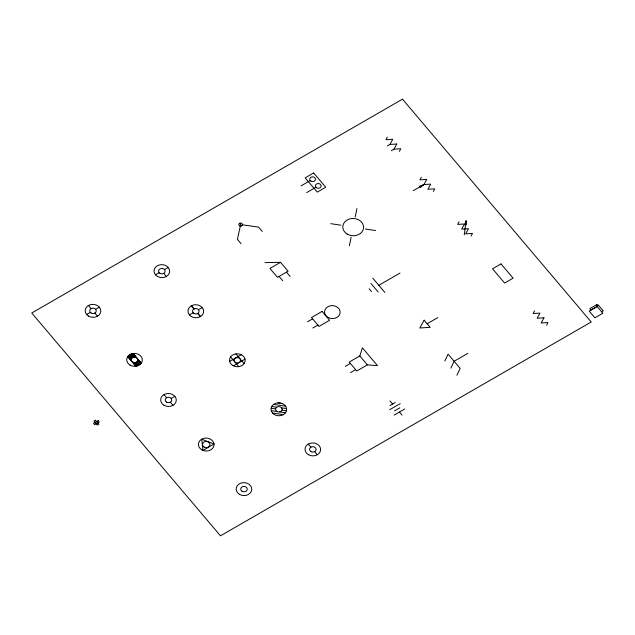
<?xml version="1.0" encoding="UTF-8"?>
<svg xmlns="http://www.w3.org/2000/svg" width="635" height="635" viewBox="0 0 635 635"><rect width="100%" height="100%" fill="white"/><g stroke="black" fill="none" stroke-linecap="round" stroke-linejoin="round"><path stroke-width="0.95" d="M464.264 234.879L466.074 220.829L466.376 224.933L464.756 224.766L466.074 220.829M349.409 245.634L351.099 237.26M355.219 216.956L356.91 208.59M240.316 226.036L237.403 239.339L241.07 243.673M359.823 355.957L362.402 347.837L377.5 365.665L367.371 364.871L356.775 370.983L349.226 362.069L359.823 355.957L367.371 364.871M444.849 360.998L448.08 354.139L460.161 368.403L456.93 375.253M450.89 368.125L454.12 361.275L467.939 353.298M399.399 151.368L400.756 148.725L393.938 149.154L391.287 150.685M433.372 191.476L434.721 188.833L427.903 189.262L430.736 184.126L423.926 184.563L419.481 186.293L420.426 187.412L423.926 184.563L426.744 179.411L419.925 179.84L421.291 177.221M471.114 236.045L472.472 233.402L465.645 233.831L468.479 228.687L461.669 229.124L464.487 223.98L457.668 224.401L459.042 221.782M546.6 325.176L547.957 322.532L541.139 322.961L543.965 317.825M387.326 137.104L385.953 139.724L392.771 139.303L389.946 144.439L387.302 145.979M534.527 310.92L533.154 313.539L539.972 313.111L537.146 318.246L543.973 317.833M393.938 149.154L396.764 144.018M301.022 185.888L310.293 180.538M86.638 314.508L90.345 312.372M95.639 309.316L99.346 307.181M155.488 274.796L159.195 272.661M164.497 269.605L168.204 267.47M306.681 192.572L315.952 187.23M280.535 262.311L269.938 268.422L277.487 277.336L288.084 271.224L280.535 262.311L264.985 262.644M189.413 314.936L193.167 312.769M198.461 309.713L202.216 307.554M413.329 190.667L423.926 184.563M229.672 361.371L241.221 354.703M171.132 398.447L174.839 396.311M307.538 321.762L312.618 318.834M233.442 365.823L244.999 359.164M378.809 285.298L400.002 273.082M312.825 328.001L317.897 325.072M345.281 366.331L350.361 363.403M427.149 323.755L437.745 317.651M350.568 372.57L355.64 369.641M389.993 405.551L395.295 402.495M389.612 409.75L400.209 403.646M394.526 410.901L399.82 407.845M394.144 415.099L404.733 408.988M597.17 306.538L589.224 311.118L594.884 317.81L602.829 313.222L596.527 305.752L598.114 304.84L603.25 310.896L601.663 311.817M389.953 144.455L396.772 144.026M271.756 406.487L276.773 407.186M281.575 407.853L286.591 408.551M242.443 224.806L258.596 227.124L262.255 231.45M330.787 223.655L340.9 225.219M365.419 229.005L375.531 230.569M273.661 404.368L285.663 406.225M271.24 410.615L277.058 411.512M279.67 411.917L285.48 412.814M272.526 412.988L283.337 414.663M271.145 408.154L275.622 408.924M281.996 410.019L286.48 410.789M277.884 402.844L282.623 403.669M200.533 316.54L197.763 313.436L200.485 316.563M372.777 278.17L384.85 292.433M370.951 283.464L378.198 292.021M369.133 288.758L371.546 291.616M286.488 272.145L290.108 276.416M239.585 223.298L241.705 225.798M390.001 400.907L392.644 404.027M399.439 412.044L402.082 415.163M279.075 276.423L282.694 280.694M235.863 353.878L244.102 363.601M163.735 273.36L166.378 276.479M194.04 308.951L191.365 305.792L193.993 308.975M308.292 444.048L310.936 447.167M314.706 451.628L317.349 454.747M230.569 356.933L238.8 366.657M133.04 353.481L141.28 363.204M88.463 305.498L91.107 308.618M94.877 313.071L97.52 316.19M163.949 394.629L166.592 397.748M170.37 402.201L173.014 405.328M127.746 356.537L135.977 366.252M96.71 421.513L97.822 422.823M95.02 422.481L96.131 423.799M141.081 362.974A7.501 6.223 2.8 0 1 135.787 366.022M127.945 356.767A7.501 6.223 2.8 0 1 133.239 353.711M140.637 362.45A6.826 5.667 2.8 0 1 135.342 365.506M128.397 357.259A6.826 5.667 2.8 0 1 133.644 354.235M140.232 361.974A6.223 5.159 2.8 0 1 134.938 365.022M139.748 361.402A5.524 4.588 2.8 0 1 134.453 364.45M129.278 358.33A5.524 4.588 2.8 0 1 134.564 355.282M139.287 360.847A4.897 4.064 2.8 0 1 133.985 363.903M138.724 360.188A4.223 3.508 2.8 0 1 133.429 363.244M130.294 359.561A4.223 3.508 2.8 0 1 135.612 356.497M138.049 359.386A3.596 2.984 2.8 0 1 136.596 362.331A3.596 2.984 2.8 0 1 132.755 362.442M128.826 357.807A6.167 5.12 2.8 0 1 134.12 354.751M129.786 358.942A4.842 4.016 2.8 0 1 135.08 355.886M131.08 360.474A3.524 2.921 2.8 0 1 132.469 357.457A3.524 2.921 2.8 0 1 136.374 357.418M140.859 362.704A7.16 5.937 2.8 0 1 135.565 365.76M128.167 357.029A7.16 5.937 2.8 0 1 133.461 353.973M140.43 362.196A6.509 5.397 2.8 0 1 135.136 365.252M128.595 357.537A6.509 5.397 2.8 0 1 133.89 354.481M139.986 361.672A5.858 4.858 2.8 0 1 134.691 364.728M129.04 358.061A5.858 4.858 2.8 0 1 134.334 355.005M139.517 361.124A5.207 4.318 2.8 0 1 134.223 364.18M129.508 358.608A5.207 4.318 2.8 0 1 134.803 355.56M139.009 360.521A4.556 3.778 2.8 0 1 133.715 363.577M130.016 359.212A4.556 3.778 2.8 0 1 135.311 356.156M138.414 359.815A3.905 3.238 2.8 0 1 133.112 362.871M130.612 359.918A3.905 3.238 2.8 0 1 135.906 356.862M424.132 320.191L419.814 327.993L430.173 327.319L424.132 320.191M402.495 99.171L31.75 312.999L220.472 535.829L591.217 322.001L402.495 99.171M313.634 172.974L305.165 177.863L317.238 192.119L325.715 187.238L313.634 172.974M95.48 420.227L93.988 421.092L97.361 425.077L98.854 424.22L95.48 420.227M98.203 420.648L93.528 423.347L94.639 424.656L99.314 421.965L98.203 420.648M322.072 311.388L311.483 317.5L319.032 326.414L329.621 320.302L322.072 311.388M501.015 263.906L492.546 268.795L504.627 283.051L513.096 278.17L501.015 263.906M213.995 444.04L202.986 450.39L201.7 439.198L213.995 444.04M596.757 304.625L589.804 308.642L590.939 309.975L597.892 305.967L596.757 304.625M129.984 365.077A7.81 6.477 2.8 0 0 142.28 360.601A7.81 6.477 2.8 0 0 131.27 353.925A7.81 6.477 2.8 0 0 129.984 365.077M132.628 362.037A3.254 2.699 2.8 0 0 137.747 360.172A3.254 2.699 2.8 0 0 133.159 357.386A3.254 2.699 2.8 0 0 132.628 362.037M88.471 316.055A7.81 6.477 2.8 0 0 100.759 311.579A7.81 6.477 2.8 0 0 89.749 304.895A7.81 6.477 2.8 0 0 88.471 316.055M91.107 313.015A3.254 2.699 2.8 0 0 96.226 311.15A3.254 2.699 2.8 0 0 91.638 308.364A3.254 2.699 2.8 0 0 91.107 313.015M163.957 405.193A7.81 6.477 2.8 0 0 176.252 400.709A7.81 6.477 2.8 0 0 165.235 394.033A7.81 6.477 2.8 0 0 163.957 405.193M166.592 402.145A3.254 2.699 2.8 0 0 171.72 400.28A3.254 2.699 2.8 0 0 167.132 397.502A3.254 2.699 2.8 0 0 166.592 402.145M204.057 447.04A3.731 3.104 2.8 0 0 209.939 444.897A3.731 3.104 2.8 0 0 204.676 441.698A3.731 3.104 2.8 0 0 204.057 447.04M201.7 449.755A7.81 6.477 2.8 0 0 213.995 445.278A7.81 6.477 2.8 0 0 202.978 438.594A7.81 6.477 2.8 0 0 201.7 449.755M242.086 491.284A3.254 2.699 2.8 0 0 247.205 489.41A3.254 2.699 2.8 0 0 242.618 486.632A3.254 2.699 2.8 0 0 242.086 491.284M239.443 494.324A7.81 6.477 2.8 0 0 251.738 489.839A7.81 6.477 2.8 0 0 240.728 483.164A7.81 6.477 2.8 0 0 239.443 494.324M160.068 273.367A3.254 2.699 2.8 0 0 165.092 271.328A3.254 2.699 2.8 0 0 160.377 268.7A3.254 2.699 2.8 0 0 160.068 273.367M157.583 276.503A7.81 6.477 2.8 0 0 169.64 271.605A7.81 6.477 2.8 0 0 158.313 265.295A7.81 6.477 2.8 0 0 157.583 276.503M191.262 316.492A7.858 6.525 2.8 0 0 203.637 311.983A7.858 6.525 2.8 0 0 192.548 305.26A7.858 6.525 2.8 0 0 191.262 316.492M193.929 313.412A3.254 2.699 2.8 0 0 199.049 311.547A3.254 2.699 2.8 0 0 194.461 308.769A3.254 2.699 2.8 0 0 193.929 313.412M235.45 362.434A3.254 2.699 2.8 0 0 240.57 360.569A3.254 2.699 2.8 0 0 235.982 357.791A3.254 2.699 2.8 0 0 235.45 362.434M232.807 365.482A7.81 6.477 2.8 0 0 245.102 360.998A7.81 6.477 2.8 0 0 234.093 354.322A7.81 6.477 2.8 0 0 232.807 365.482M276.963 411.464A3.254 2.699 2.8 0 0 282.091 409.591A3.254 2.699 2.8 0 0 277.503 406.813A3.254 2.699 2.8 0 0 276.963 411.464M274.328 414.504A7.81 6.477 2.8 0 0 286.623 410.019A7.81 6.477 2.8 0 0 275.606 403.344A7.81 6.477 2.8 0 0 274.328 414.504M308.427 454.684A7.81 6.477 2.8 0 0 320.604 450.001A7.81 6.477 2.8 0 0 309.435 443.508A7.81 6.477 2.8 0 0 308.427 454.684M310.991 451.604A3.254 2.699 2.8 0 0 316.063 449.651A3.254 2.699 2.8 0 0 311.412 446.945A3.254 2.699 2.8 0 0 310.991 451.604M239.617 225.782A1.826 1.508 2.8 0 0 242.459 224.687A1.826 1.508 2.8 0 0 239.855 223.171A1.826 1.508 2.8 0 0 239.617 225.782M327.827 317.309A7.81 6.477 2.8 0 0 340.122 312.825A7.81 6.477 2.8 0 0 329.113 306.149A7.81 6.477 2.8 0 0 327.827 317.309M316.619 187.793A2.85 2.365 2.8 0 0 321.104 186.158A2.85 2.365 2.8 0 0 317.087 183.721A2.85 2.365 2.8 0 0 316.619 187.793M310.959 181.102A2.85 2.365 2.8 0 0 315.444 179.475A2.85 2.365 2.8 0 0 311.428 177.038A2.85 2.365 2.8 0 0 310.959 181.102M347.154 234.061A10.406 8.644 2.8 0 0 363.545 228.092A10.406 8.644 2.8 0 0 348.861 219.186A10.406 8.644 2.8 0 0 347.154 234.061"/></g></svg>
